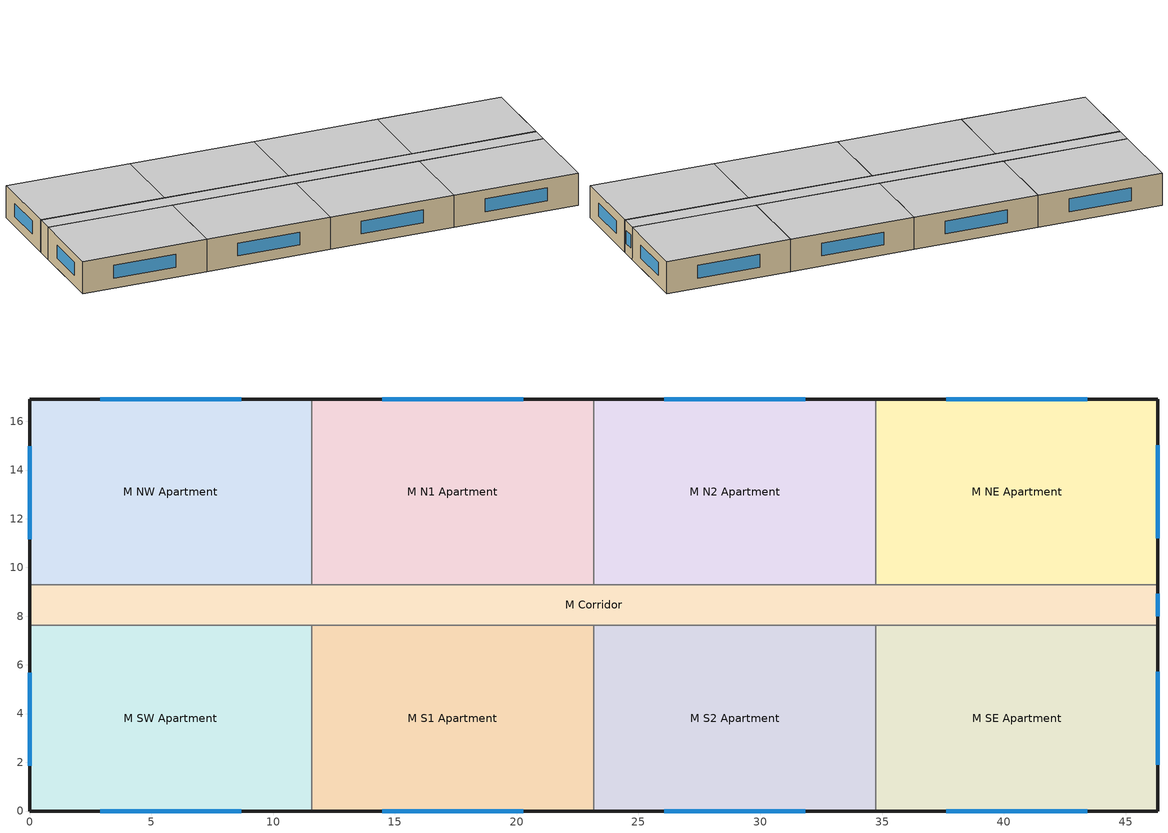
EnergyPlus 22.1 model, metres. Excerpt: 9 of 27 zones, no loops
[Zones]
M NW Apartment
 floor adiabatic (ext_slab_8in_with_carpet): 0,16.92 11.58,16.92 11.58,9.3 0,9.3 z3.05
 wall outside (res_ext_wall_mid): 11.58,16.92 0,16.92 0,9.3 z3.05:6.1
 wall to M Corridor (int_wall): 0,9.3 11.58,9.3 z3.05:6.1
 wall to M N1 Apartment (int_wall): 11.58,9.3 11.58,16.92 z3.05:6.1
 window (ResWindow_U_0.382_SHGC_0.368): 0,14.97 0,11.16 / 8.69,16.92 2.89,16.92 z4:5.22
 ceiling adiabatic (int_slab_ceiling): 11.58,9.3 11.58,16.92 0,16.92 0,9.3 z6.1
M N1 Apartment
 floor adiabatic (ext_slab_8in_with_carpet): 11.58,16.92 23.16,16.92 23.16,9.3 11.58,9.3 z3.05
 wall outside (res_ext_wall_mid): 23.16,16.92 11.58,16.92 z3.05:6.1
 wall to M Corridor (int_wall): 11.58,9.3 23.16,9.3 z3.05:6.1
 wall to M N2 Apartment (int_wall): 23.16,9.3 23.16,16.92 z3.05:6.1
 window (ResWindow_U_0.382_SHGC_0.368): 20.27,16.92 14.48,16.92 z4:5.22
 ceiling adiabatic (int_slab_ceiling): 23.16,9.3 23.16,16.92 11.58,16.92 11.58,9.3 z6.1
M N2 Apartment
 floor adiabatic (ext_slab_8in_with_carpet): 23.16,16.92 34.75,16.92 34.75,9.3 23.16,9.3 z3.05
 wall outside (res_ext_wall_mid): 34.75,16.92 23.16,16.92 z3.05:6.1
 wall to M Corridor (int_wall): 23.16,9.3 34.75,9.3 z3.05:6.1
 wall to M NE Apartment (int_wall): 34.75,9.3 34.75,16.92 z3.05:6.1
 window (ResWindow_U_0.382_SHGC_0.368): 31.85,16.92 26.06,16.92 z4:5.22
 ceiling adiabatic (int_slab_ceiling): 34.75,9.3 34.75,16.92 23.16,16.92 23.16,9.3 z6.1
M NE Apartment
 floor adiabatic (ext_slab_8in_with_carpet): 34.75,16.92 46.33,16.92 46.33,9.3 34.75,9.3 z3.05
 wall outside (res_ext_wall_mid): 46.33,9.3 46.33,16.92 34.75,16.92 z3.05:6.1
 wall to M Corridor (int_wall): 34.75,9.3 46.33,9.3 z3.05:6.1
 window (ResWindow_U_0.382_SHGC_0.368): 46.33,11.2 46.33,15.01 / 43.43,16.92 37.64,16.92 z4:5.22
 ceiling adiabatic (int_slab_ceiling): 46.33,9.3 46.33,16.92 34.75,16.92 34.75,9.3 z6.1
M SW Apartment
 floor adiabatic (ext_slab_8in_with_carpet): 0,7.62 11.58,7.62 11.58,0 0,0 z3.05
 wall outside (res_ext_wall_mid): 0,7.62 0,0 11.58,0 z3.05:6.1
 wall to M Corridor (int_wall): 11.58,7.62 0,7.62 z3.05:6.1
 wall to M S1 Apartment (int_wall): 11.58,0 11.58,7.62 z3.05:6.1
 window (ResWindow_U_0.382_SHGC_0.368): 2.9,0 8.69,0 / 0,5.68 0,1.87 z4:5.22
 ceiling adiabatic (int_slab_ceiling): 11.58,0 11.58,7.62 0,7.62 0,0 z6.1
M SE Apartment
 floor adiabatic (ext_slab_8in_with_carpet): 34.75,7.62 46.33,7.62 46.33,0 34.75,0 z3.05
 wall outside (res_ext_wall_mid): 34.75,0 46.33,0 46.33,7.62 z3.05:6.1
 wall to M Corridor (int_wall): 46.33,7.62 34.75,7.62 z3.05:6.1
 window (ResWindow_U_0.382_SHGC_0.368): 37.64,0 43.43,0 / 46.33,1.9 46.33,5.71 z4:5.22
 ceiling adiabatic (int_slab_ceiling): 46.33,0 46.33,7.62 34.75,7.62 34.75,0 z6.1
M S1 Apartment
 floor adiabatic (ext_slab_8in_with_carpet): 11.58,7.62 23.16,7.62 23.16,0 11.58,0 z3.05
 wall outside (res_ext_wall_mid): 11.58,0 23.16,0 z3.05:6.1
 wall to M Corridor (int_wall): 23.16,7.62 11.58,7.62 z3.05:6.1
 wall to M S2 Apartment (int_wall): 23.16,0 23.16,7.62 z3.05:6.1
 window (ResWindow_U_0.382_SHGC_0.368): 14.48,0 20.27,0 z4:5.22
 ceiling adiabatic (int_slab_ceiling): 23.16,0 23.16,7.62 11.58,7.62 11.58,0 z6.1
M S2 Apartment
 floor adiabatic (ext_slab_8in_with_carpet): 23.16,7.62 34.75,7.62 34.75,0 23.16,0 z3.05
 wall outside (res_ext_wall_mid): 23.16,0 34.75,0 z3.05:6.1
 wall to M Corridor (int_wall): 34.75,7.62 23.16,7.62 z3.05:6.1
 wall to M SE Apartment (int_wall): 34.75,0 34.75,7.62 z3.05:6.1
 window (ResWindow_U_0.382_SHGC_0.368): 26.06,0 31.85,0 z4:5.22
 ceiling adiabatic (int_slab_ceiling): 34.75,0 34.75,7.62 23.16,7.62 23.16,0 z6.1
M Corridor
 floor adiabatic (ext_slab_8in_with_carpet): 0,9.3 46.33,9.3 46.33,7.62 0,7.62 z3.05
 wall outside (nonres_ext_wall_mid): 0,9.3 0,7.62 / 46.33,7.62 46.33,9.3 z3.05:6.1
 window (NonresWindow_U_0.382_SHGC_0.368): 46.33,8 46.33,8.91 z4:5.22
 ceiling adiabatic (int_slab_ceiling): 46.33,7.62 46.33,9.3 0,9.3 0,7.62 z6.1
[Building]
ApartmentMidRise: North Axis {deg}=0; Terrain=City; Loads Convergence Tolerance Value {W}=0.04; Temperature Convergence Tolerance Value {deltaC}=0.4; Solar Distribution=FullExterior; Maximum Number of Warmup Days=25; Minimum Number of Warmup Days=6
[Site:Location]
Site:Location=Denver-Aurora-Buckley.AFB_CO_USA WMO=724695; Latitude {N+ S-}=39.72; Longitude {W- E+}=-104.75; Time Zone Relative to GMT {GMT+/-}=-7; Elevation {m}=1726
[SizingPeriod:DesignDay] Day of Month=21; Dry-Bulb Temperature Range Modifier Type=DefaultMultipliers; Humidity Condition Type=Wetbulb; Barometric Pressure {Pa}=82237; Rain {Yes/No}=No; Snow on ground {Yes/No}=No; Daylight Savings Time Indicator=No
Name | Month | Day Type | Maximum Dry-Bulb Temperature {C} | Daily Dry-Bulb Temperature Range {C} | Wetbulb at Maximum Dry-Bulb {C} | Wind Speed {m/s} design conditions vs. traditional 6.71 m/s (15 mph) | Wind Direction {Degrees; N=0, S=180} | Solar Model Indicator | Clearness {0.0 to 1.1} | Wind Speed {m/s} design conditions vs. traditional 3.35 m/s (7mph) | ASHRAE Clear Sky Optical Depth for Beam Irradiance (taub) | ASHRAE Clear Sky Optical Depth for Diffuse Irradiance (taud)
Denver-Aurora-Buckley.AFB_CO_USA Ann Htg 99.6% Condns DB | 12 | WinterDesignDay | -17.9 | 0 | -17.9 | 2.5 | 180 | ASHRAEClearSky | 0
Denver-Aurora-Buckley.AFB_CO_USA Ann Clg .4% Condns DB=>MWB | 7 | SummerDesignDay | 33.9 | 14.8 | 15 |  | 30 | ASHRAETau |  | 3.6 | 0.423 | 2.02
[Site:WaterMainsTemperature]
Calculation Method=Correlation; Annual average outdoor air temperature {C}=9.95; Maximum difference in monthly average outdoor air temperatures {C}=23.7
[Site:GroundTemperature:FCfactorMethod]
January Ground Temperature {C}=7.1; February Ground Temperature {C}=3; March Ground Temperature {C}=-1; April Ground Temperature {C}=0.8; May Ground Temperature {C}=-0.2; June Ground Temperature {C}=4.8; July Ground Temperature {C}=6.1; August Ground Temperature {C}=13.7; September Ground Temperature {C}=22.2; October Ground Temperature {C}=22.7; November Ground Temperature {C}=21.7; December Ground Temperature {C}=18.5
[Material]
Name | Roughness | Thickness {m} | Conductivity {W/m-K} | Density {kg/m3} | Specific Heat {J/kg-K} | Thermal Absorptance | Solar Absorptance | Visible Absorptance | Absorptance:Thermal | Absorptance:Solar | Absorptance:Visible
Std Wood 6inch | MediumSmooth | 0.15 | 0.12 | 540 | 1210 | 0.9 | 0.7 | 0.7
F07 25mm stucco | Smooth | 0.0254 | 0.72 | 1856 | 840 | 0.9 | 0.7 | 0.7
G01 13mm gypsum board | Smooth | 0.0127 | 0.16 | 800 | 1090 |  |  |  | 0.9 | 0.7 | 0.5
G01 16mm gypsum board | MediumSmooth | 0.0159 | 0.16 | 800 | 1090
100mm Normalweight concrete floor | MediumRough | 0.1016 | 2.31 | 2322 | 832
200mm Normalweight concrete floor | MediumRough | 0.2032 | 2.31 | 2322 | 832
[Material:NoMass]
CP02 CARPET PAD: VeryRough, 0.21648, 0.9, 0.7, 0.8
Nonres_Exterior_Wall_Insulation_mid; Res_Exterior_Wall_Insulation_mid: MediumSmooth, 1.85649, 0.9, 0.7, 0.7
[Construction]
InteriorFurnishings: Std Wood 6inch
int_wall: G01 13mm gypsum board, G01 13mm gypsum board
ext_slab_8in_with_carpet: 200mm Normalweight concrete floor, CP02 CARPET PAD
int_slab_ceiling: CP02 CARPET PAD, 100mm Normalweight concrete floor
nonres_ext_wall_mid: F07 25mm stucco, G01 16mm gypsum board, Nonres_Exterior_Wall_Insulation_mid, G01 16mm gypsum board
res_ext_wall_mid: F07 25mm stucco, G01 16mm gypsum board, Res_Exterior_Wall_Insulation_mid, G01 16mm gypsum board
NonresWindow_U_0.382_SHGC_0.368: Nonres Window Glazing Layer
ResWindow_U_0.382_SHGC_0.368: Res Window Glazing Layer
[WindowMaterial:SimpleGlazingSystem] U-Factor {W/m2-K}=2.1691; Solar Heat Gain Coefficient=0.368; Visible Transmittance=0.4048
Nonres Window Glazing Layer; Res Window Glazing Layer
[Zone] Type=1; Multiplier=1
M SW Apartment; M NW Apartment; M SE Apartment; M NE Apartment; M N1 Apartment; M N2 Apartment; M S1 Apartment; M S2 Apartment; M Corridor
[InternalMass] Construction=InteriorFurnishings; Surface Area {m2}=176.499
Name | Zone or ZoneList
M InternalMass SWA | M SW Apartment
M InternalMass NWA | M NW Apartment
M InternalMass SEA | M SE Apartment
M InternalMass NEA | M NE Apartment
M InternalMass N1A | M N1 Apartment
M InternalMass N2A | M N2 Apartment
M InternalMass S1A | M S1 Apartment
M InternalMass S2A | M S2 Apartment
[People] Number of People Calculation Method=People; Fraction Radiant=1; Sensible Heat Fraction=autosize; Activity Level Schedule=Activity Schedule
Name | Zone or ZoneList or Space or SpaceList | Number of People Schedule | Number of People
Occup_MSW | M SW Apartment | OCC_APT_SCH_WORKING_FAMILY | 2.5
Occup_MNW | M NW Apartment | OCC_APT_SCH_STAY_HOME_FAMILY | 2.5
Occup_MSE | M SE Apartment | OCC_APT_SCH_WORKING_FAMILY | 2.5
Occup_MNE | M NE Apartment | OCC_APT_SCH_STAY_HOME_FAMILY | 2.5
Occup_MN1 | M N1 Apartment | OCC_APT_SCH_STAY_HOME_FAMILY | 2.5
Occup_MN2 | M N2 Apartment | OCC_APT_SCH_STAY_HOME_FAMILY | 2.5
Occup_MS1 | M S1 Apartment | OCC_APT_SCH_WORKING_FAMILY | 2.5
Occup_MS2 | M S2 Apartment | OCC_APT_SCH_WORKING_FAMILY | 2.5
Occup_M CORRIDOR | M Corridor | OCC_APT_SCH_CORRIDOR | 4.18
[Lights] Design Level Calculation Method=Watts/Area; Return Air Fraction=0; Fraction Radiant=0.6; Fraction Visible=0.2; Fraction Replaceable=1; Return Air Fraction Calculated from Plenum Temperature=No
Name | Zone or ZoneList or Space or SpaceList | Schedule | Watts per Zone Floor Area {W/m2} | Zone or ZoneList
Lighting_hardwired_MSW | M SW Apartment | ltg_sch_apartment_hardwired | 2.15278
Lighting_hardwired_MNW | M NW Apartment | ltg_sch_apartment_hardwired | 2.15278
Lighting_hardwired_MSE | M SE Apartment | ltg_sch_apartment_hardwired | 2.15278
Lighting_hardwired_MNE | M NE Apartment | ltg_sch_apartment_hardwired | 2.15278
Lighting_hardwired_MN1 | M N1 Apartment | ltg_sch_apartment_hardwired | 2.15278
Lighting_hardwired_MN2 | M N2 Apartment | ltg_sch_apartment_hardwired | 2.15278
Lighting_hardwired_MS1 | M S1 Apartment | ltg_sch_apartment_hardwired | 2.15278
Lighting_hardwired_MS2 | M S2 Apartment | ltg_sch_apartment_hardwired | 2.15278
Lighting_hardwired_MC | M Corridor | ltg_sch_corridor | 5.158728
Lighting_plugin_MSW |  | ltg_sch_apartment_plugin | 0.96875 | M SW Apartment
Lighting_plugin_MNW |  | ltg_sch_apartment_plugin | 0.96875 | M NW Apartment
Lighting_plugin_MSE |  | ltg_sch_apartment_plugin | 0.96875 | M SE Apartment
Lighting_plugin_MNE |  | ltg_sch_apartment_plugin | 0.96875 | M NE Apartment
Lighting_plugin_MN1 |  | ltg_sch_apartment_plugin | 0.96875 | M N1 Apartment
Lighting_plugin_MN2 |  | ltg_sch_apartment_plugin | 0.96875 | M N2 Apartment
Lighting_plugin_MS1 |  | ltg_sch_apartment_plugin | 0.96875 | M S1 Apartment
Lighting_plugin_MS2 |  | ltg_sch_apartment_plugin | 0.96875 | M S2 Apartment
[ElectricEquipment] Schedule=EQP_APT_SCH; Design Level Calculation Method=Watts/Area; Watts per Zone Floor Area {W/m2}=6.67; Fraction Latent=0; Fraction Radiant=0.5; Fraction Lost=0
Name | Zone or ZoneList or Space or SpaceList
Plug_MSW | M SW Apartment
Plug_MNW | M NW Apartment
Plug_MSE | M SE Apartment
Plug_MNE | M NE Apartment
Plug_MN1 | M N1 Apartment
Plug_MN2 | M N2 Apartment
Plug_MS1 | M S1 Apartment
Plug_MS2 | M S2 Apartment
[ZoneInfiltration:DesignFlowRate] Design Flow Rate Calculation Method=Flow/ExteriorWallArea; Design Flow Rate {m3/s}=0; Flow per Exterior Surface Area {m3/s-m2}=0.000569572; Constant Term Coefficient=0; Temperature Term Coefficient=0; Velocity Term Coefficient=0.224; Velocity Squared Term Coefficient=0
Name | Zone or ZoneList | Schedule
Infil_MSW | M SW Apartment | INF_APT_SCH
Infil_MNW | M NW Apartment | INF_APT_SCH
Infil_MSE | M SE Apartment | INF_APT_SCH
Infil_MNE | M NE Apartment | INF_APT_SCH
Infil_MN1 | M N1 Apartment | INF_APT_SCH
Infil_MN2 | M N2 Apartment | INF_APT_SCH
Infil_MS1 | M S1 Apartment | INF_APT_SCH
Infil_MS2 | M S2 Apartment | INF_APT_SCH
Infil_MC | M Corridor | INF_COR_SCH
[Exterior:Lights]
Facade Lighting: Schedule=Exterior_Lgt_ALWAYS_ON; Design Level {W}=1451.66; Control Option=AstronomicalClock
[ZoneVentilation:WindandStackOpenArea] Opening Area {m2}=0.0374; Opening Area Fraction Schedule=Sliding_Doors_Ventilation_Availability_SCH; Opening Effectiveness=autocalculate; Height Difference {m}=6.0957; Discharge Coefficient for Opening=autocalculate; Minimum Indoor Temperature {C}=18.89; Maximum Indoor Temperature {C}=25.56; Delta Temperature {deltaC}=-100; Minimum Outdoor Temperature {C}=15.56; Maximum Outdoor Temperature {C}=23.89; Maximum Wind Speed {m/s}=40
Name | Zone | Effective Angle {deg}
M SW Apartment Sliding Door Ventilation | M SW Apartment | 180
M NW Apartment Sliding Door Ventilation | M NW Apartment | 0
M SE Apartment Sliding Door Ventilation | M SE Apartment | 180
M NE Apartment Sliding Door Ventilation | M NE Apartment | 0
M N1 Apartment Sliding Door Ventilation | M N1 Apartment | 0
M N2 Apartment Sliding Door Ventilation | M N2 Apartment | 0
M S1 Apartment Sliding Door Ventilation | M S1 Apartment | 180
M S2 Apartment Sliding Door Ventilation | M S2 Apartment | 180
[Schedule:Compact]
OCC_APT_SCH_STAY_HOME_FAMILY; OCC_APT_SCH_CORRIDOR: Through: 12/31, For: AllDays, Until: 7:00, 1, Until: 8:00, 0.85, Until: 9:00, 0.39, Until: 16:00, 0.25, Until: 17:00, 0.3, Until: 18:00, 0.52, Until: 21:00, 0.87, Until: 24:00, 1
OCC_APT_SCH_WORKING_FAMILY: Through: 12/31, For: SummerDesignDay, Until: 24:00, 1, For: WinterDesignDay, Until: 24:00, 0, For: Weekday, Until: 8:00, 1, Until: 18:00, 0, Until: 24:00, 1, For: Weekend AllOtherDays, Until: 11:00, 1, Until: 15:00, 0.5, Until: 16:00, 0, Until: 24:00, 1
EQP_APT_SCH: Through: 12/31, For: AllDays, Until: 1:00, 0.45, Until: 2:00, 0.41, Until: 3:00, 0.39, Until: 5:00, 0.38, Until: 6:00, 0.43, Until: 7:00, 0.54, Until: 8:00, 0.65, Until: 9:00, 0.66, Until: 10:00, 0.67, Until: 11:00, 0.69, Until: 12:00, 0.7, Until: 13:00, 0.69, Until: 14:00, 0.66, Until: 15:00, 0.65, Until: 16:00, 0.68, Until: 17:00, 0.8, Until: 19:00, 1, Until: 20:00, 0.93, Until: 21:00, 0.89, Until: 22:00, 0.85, Until: 23:00, 0.71, Until: 24:00, 0.58
INF_APT_SCH; INF_COR_SCH; Exterior_Lgt_ALWAYS_ON: Through: 12/31, For: AllDays, Until: 24:00, 1
Activity Schedule: Through: 12/31, For: AllDays, Until: 24:00, 95
Sliding_Doors_Ventilation_Availability_SCH: Through: 12/31, For: WinterDesignDay SummerDesignDay, Until: 24:00, 0, For: Allotherdays, Until: 6:00, 0, Until: 22:00, 1, Until: 24:00, 0
[SCHEDULE:COMPACT]
ltg_sch_corridor: Through: 12/31, For: SummerDesignDay, Until: 24:00, 1, For: WinterDesignDay, Until: 24:00, 0, For: Weekdays, Until: 24:00, 0.75, For: Saturday, Until: 24:00, 0.75, For: AllOtherDays, Until: 24:00, 0.75
ltg_sch_apartment_hardwired; ltg_sch_apartment_plugin: Through: 12/31, For: SummerDesignDay, Until: 24:00, 1, For: WinterDesignDay, Until: 24:00, 0, For: Weekdays, Until: 4:00, 0.010188, Until: 5:00, 0.030555, Until: 6:00, 0.066195, Until: 7:00, 0.071289, Until: 8:00, 0.066195, Until: 9:00, 0.030555, Until: 15:00, 0.020367, Until: 16:00, 0.035649, Until: 17:00, 0.071289, Until: 18:00, 0.101844, Until: 19:00, 0.137493, Until: 21:00, 0.162954, Until: 22:00, 0.112032, Until: 23:00, 0.06111, Until: 24:00, 0.025461, For: Saturday, Until: 4:00, 0.010188, Until: 5:00, 0.030555, Until: 6:00, 0.066195, Until: 7:00, 0.071289, Until: 8:00, 0.066195, Until: 9:00, 0.030555, Until: 15:00, 0.020367, Until: 16:00, 0.035649, Until: 17:00, 0.071289, Until: 18:00, 0.101844, Until: 19:00, 0.137493, Until: 21:00, 0.162954, Until: 22:00, 0.112032, Until: 23:00, 0.06111, Until: 24:00, 0.025461, For: AllOtherDays, Until: 4:00, 0.010188, Until: 5:00, 0.030555, Until: 6:00, 0.066195, Until: 7:00, 0.071289, Until: 8:00, 0.066195, Until: 9:00, 0.030555, Until: 15:00, 0.020367, Until: 16:00, 0.035649, Until: 17:00, 0.071289, Until: 18:00, 0.101844, Until: 19:00, 0.137493, Until: 21:00, 0.162954, Until: 22:00, 0.112032, Until: 23:00, 0.06111, Until: 24:00, 0.025461
